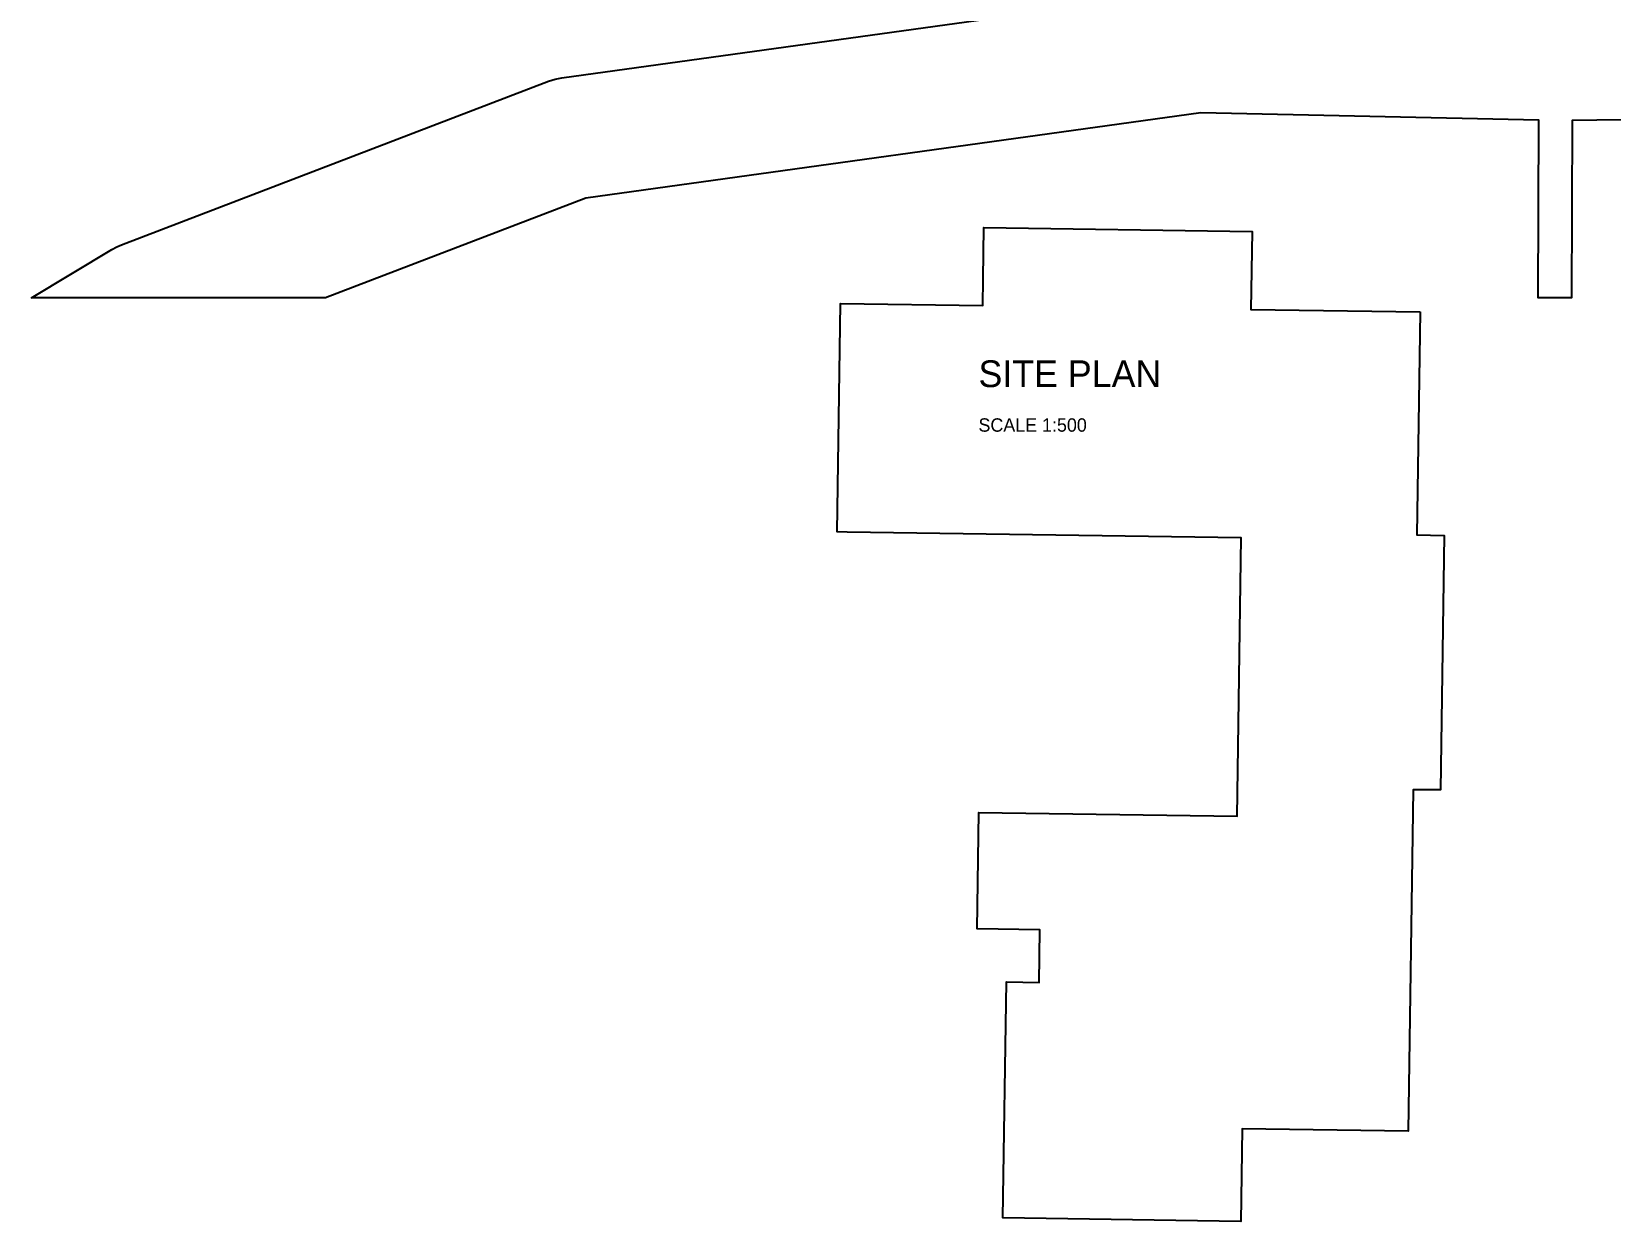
# Model space of a CAD drawing. Header units: centimetres. Extents: x 117202 to 132010, y -43374 to -16879.
# Drawn here: x 119535 to 126621, y -43374 to -38037 of the extents above; entities that cross this region are included whole.
import ezdxf

# ---------------------------------------------------------------- set-up
doc = ezdxf.new("R2010")
doc.units = ezdxf.units.CM
for name, color, linetype in [('A-ANNO-TTLB', 7, 'Continuous'), ('C-BLDG-EXST', 7, 'Continuous'), ('C-ROAD', 7, 'Continuous')]:
    doc.layers.add(name, color=color, linetype=linetype)

msp = doc.modelspace()

# ---------------------------------------------------------------- linework, layer by layer
at = {"layer": 'C-BLDG-EXST'}
msp.add_lwpolyline([(125767.7, -39294.2), (125752.8, -40294.6), (125875.7, -40296.8), (125858.6, -41438.7), (125735.7, -41437.6), (125713.3, -42969.7), (124968.4, -42958.6), (124962.5, -43374.2), (123895, -43358.8), (123910.7, -42299.8), (124056.7, -42302), (124060.4, -42066.5), (123778.8, -42062.1), (123786.3, -41539.3), (124945.3, -41555.9), (124964, -40307.9), (123195.6, -40282.4), (123150.1, -40281.3), (123165.8, -39256.6), (123804.2, -39265.5), (123806.4, -39145), (123809.4, -38915.1), (125013.1, -38932.7), (125007.9, -39283.1)], close=True, dxfattribs=at)
at = {"layer": 'C-ROAD'}
msp.add_lwpolyline([(125255, -31556.3), (125050.4, -37857), (126377.4, -37886.1), (128996.4, -37850.2), (128996.4, -38400.3), (126450.1, -38435.2), (126446.7, -39231.5), (126296.7, -39231.5), (126300.1, -38434.6), (124782.5, -38401.2), (122022.1, -38784.1), (120854.5, -39231.5), (119535.4, -39231.5), (119896.2, -39014.4), (119917.4, -39002.8), (119939.6, -38993.2), (121854.7, -38259.2), (121884.6, -38249.7), (121915.3, -38243.6), (124499.2, -37885.2), (124706.2, -31508.8)], dxfattribs=at)

# ---------------------------------------------------------------- texts
at = {"layer": 'A-ANNO-TTLB'}
for s, height, p in [('SITE PLAN', 120, (123785, -39631.5)), ('SCALE 1:500', 60, (123785, -39831.5))]:
    msp.add_text(s, height=height, dxfattribs=at).set_placement(p)

doc.saveas('drawing.dxf')
